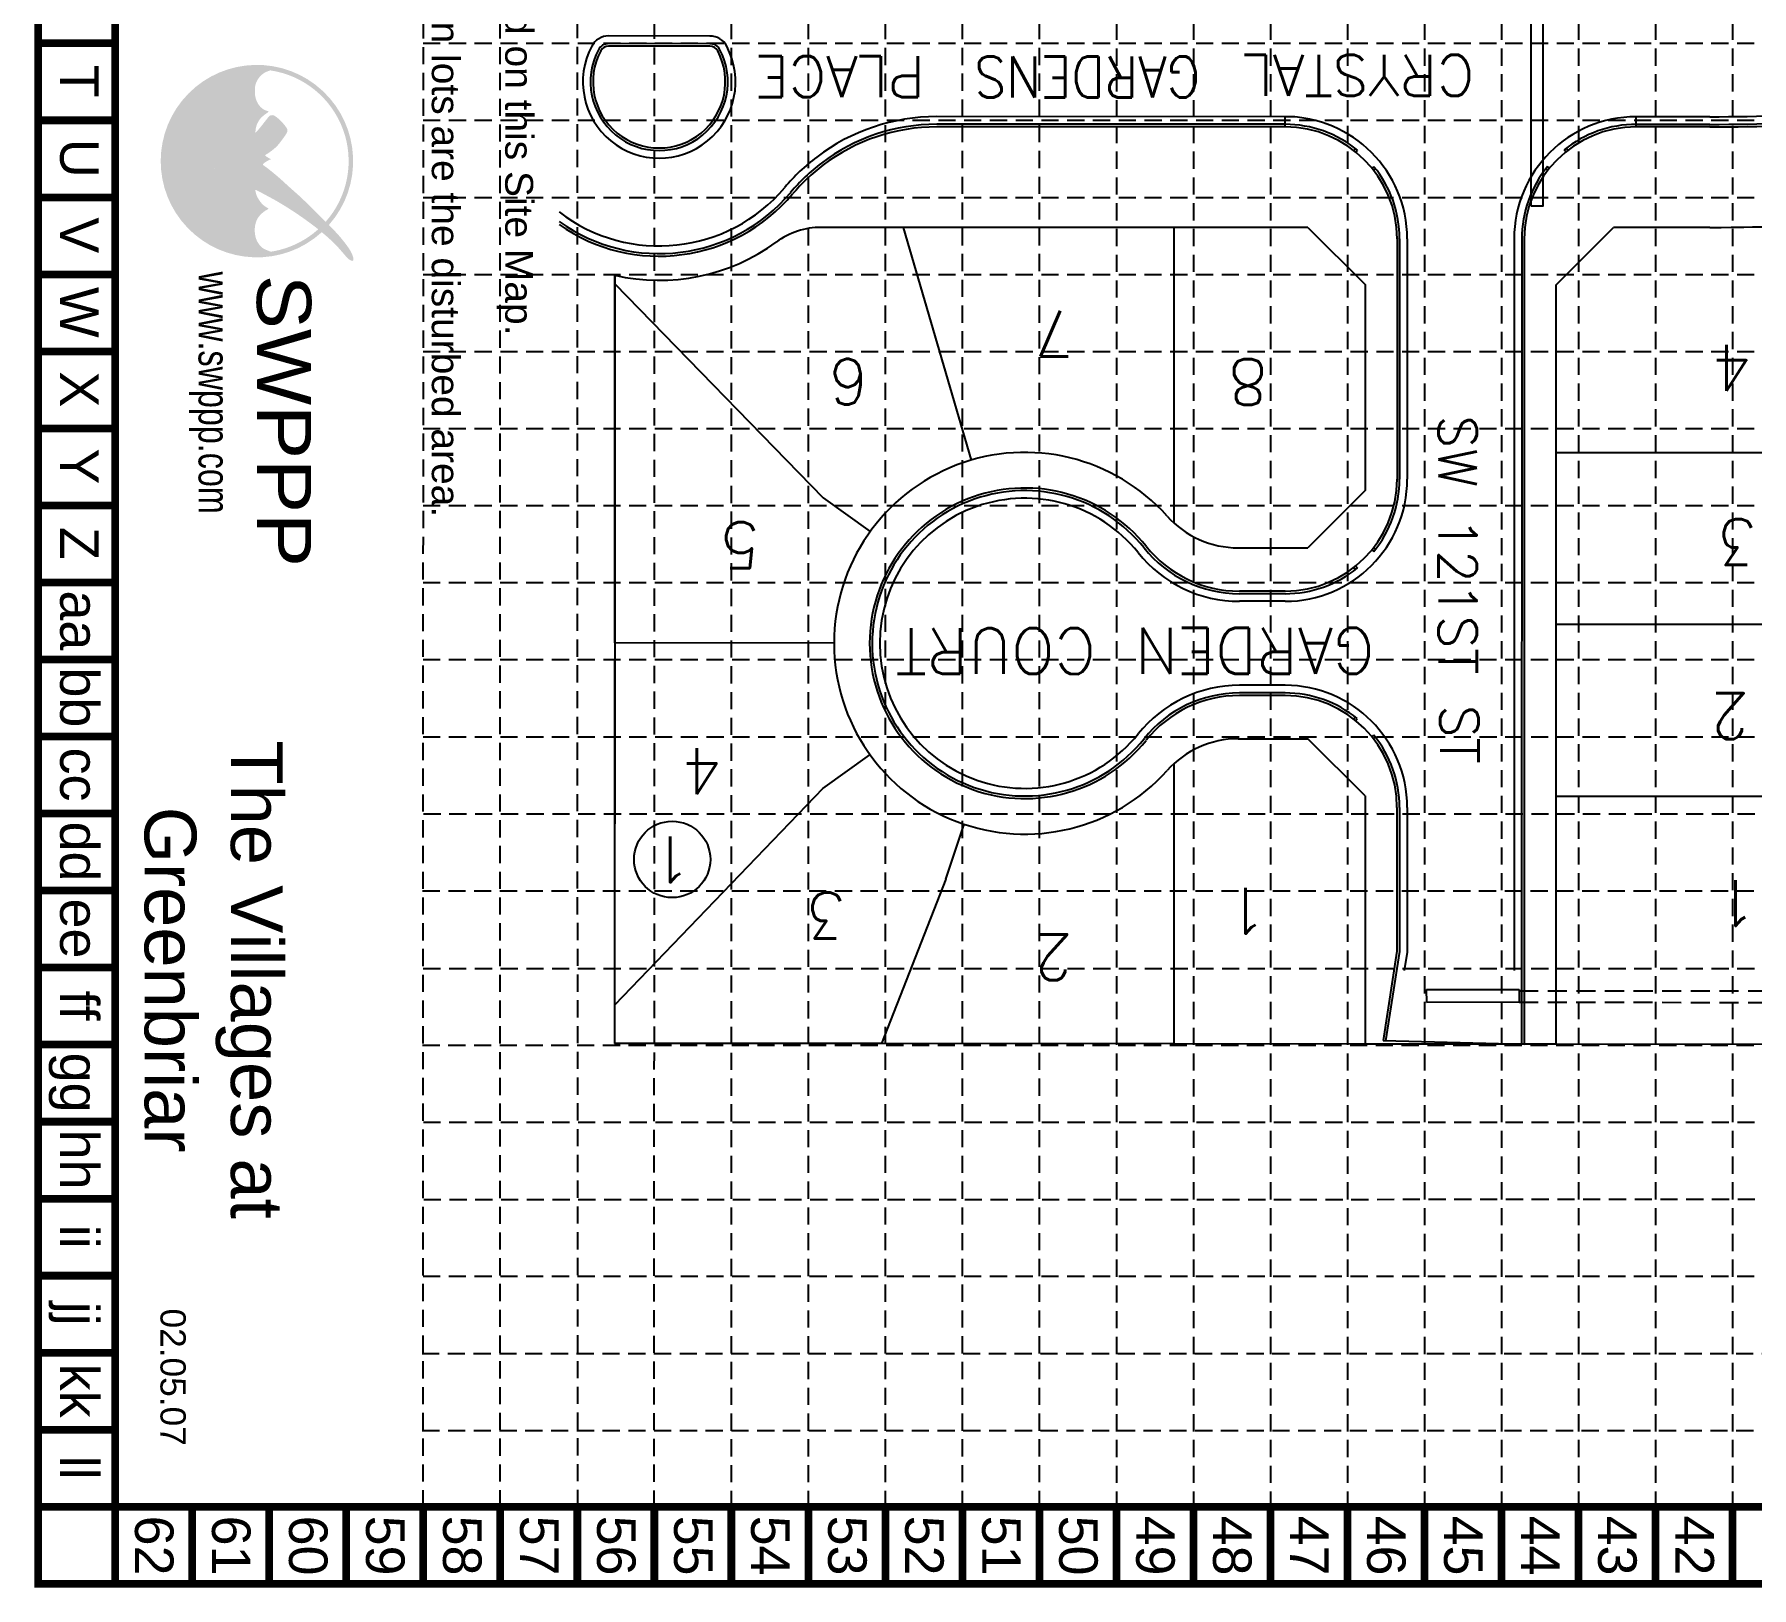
# Model space of a CAD drawing. Header units: inches. Extents: x 4007 to 5300, y 4116 to 4925.
# Drawn here: x 4006.7 to 4456.6, y 4116.2 to 4523.2 of the extents above; entities that cross this region are included whole.
import ezdxf
from ezdxf.enums import TextEntityAlignment as Align

# ---------------------------------------------------------------- set-up
doc = ezdxf.new("R2010")
doc.units = ezdxf.units.IN
doc.header["$LTSCALE"] = 40
doc.header["$MEASUREMENT"] = 0
doc.linetypes.add('HIDDEN', pattern=[0.375, 0.25, -0.125])
doc.linetypes.add('HIDDEN2', pattern=[0.1875, 0.125, -0.0625])
for name, color, linetype in [('$-BNDY', 6, 'Continuous'), ('$-LOTS', 4, 'Continuous'), ('BASE', 7, 'Continuous'), ('DEGPSW-W', 170, 'Continuous'), ('DEGPSW-XSD', 210, 'Continuous'), ('DGPSW-D', 2, 'Continuous'), ('DGPSW-PAVING', 2, 'Continuous'), ('DGPSW-XCONC', 45, 'Continuous'), ('F-BLK_NO', 7, 'Continuous'), ('F-LOT_NO', 7, 'Continuous'), ('F-STNAME', 6, 'Continuous'), ('GRID', 254, 'HIDDEN'), ('LOGO', 7, 'Continuous')]:
    doc.layers.add(name, color=color, linetype=linetype)
doc.styles.add("L200'", font='ARIAL.TTF', dxfattribs={"height": 0.001969})
doc.styles.add('LOGO1', font='Rockeb.TTF', dxfattribs={"height": 25})
doc.styles.add('ROMANS', font='romans.shx')
doc.styles.get("Standard").update_dxf_attribs({"font": 'ARIAL.TTF'})

# ---------------------------------------------------------------- blocks, each defined once
blk = doc.blocks.new('new logo')
at = {"layer": 'LOGO'}
h = blk.add_hatch(color=170, dxfattribs=at)
h.paths.add_polyline_path([(67.43, 44.06), (66.82, 44.7), (66.35, 45.25), (65.96, 45.76), (65.54, 46.4), (65.09, 47.19), (64.7, 47.94), (64.44, 48.47), (64.18, 49.02), (63.92, 49.58), (63.67, 50.15), (63.31, 50.99), (62.9, 52), (62.6, 52.78), (62.42, 53.27), (62.25, 53.75), (62.07, 54.23), (61.88, 54.72), (61.69, 55.22), (61.48, 55.74), (61.26, 56.27), (61.03, 56.81), (60.78, 57.37), (60.52, 57.93), (60.25, 58.5), (59.96, 59.07), (59.66, 59.64), (59.34, 60.2), (59.02, 60.77), (58.68, 61.32), (58.34, 61.87), (57.99, 62.4), (57.64, 62.91), (57.29, 63.4), (56.95, 63.87), (56.61, 64.32), (56.27, 64.74), (55.93, 65.14), (55.58, 65.53), (55.23, 65.91), (54.91, 66.23), (53.98, 66.22), (52.92, 66.33), (52.05, 66.5), (51.45, 66.64), (50.85, 66.81), (50.26, 67.01), (49.41, 67.35), (48.33, 67.91), (47.34, 68.56), (46.46, 69.26), (45.69, 70.02), (45.01, 70.79), (44.44, 71.52), (43.98, 72.16), (43.6, 72.69), (43.42, 72.95), (43.25, 73.18), (43.1, 73.38), (42.96, 73.53), (42.85, 73.65), (42.75, 73.73), (42.66, 73.76), (42.59, 73.76), (42.53, 73.71), (42.48, 73.63), (42.43, 73.52), (42.38, 73.38), (42.33, 73.22), (42.19, 72.76), (41.96, 72.1), (41.67, 71.46), (41.36, 70.91), (40.98, 70.34), (40.53, 69.77), (40.01, 69.21), (39.42, 68.67), (38.77, 68.17), (38.06, 67.7), (37.31, 67.27), (36.53, 66.9), (35.73, 66.59), (34.88, 66.34), (33.96, 66.14), (32.97, 65.99), (31.89, 65.9), (30.76, 65.86), (29.65, 65.89), (28.59, 65.97), (27.62, 66.13), (26.71, 66.36), (25.83, 66.67), (24.95, 67.08), (24.08, 67.58), (23.21, 68.18), (22.36, 68.88), (21.76, 69.47), (21.37, 69.89), (20.98, 70.36), (20.61, 70.88), (20.24, 71.46), (19.89, 72.13), (19.54, 72.89), (19.19, 73.77), (18.85, 74.77, -0.595729), (106.28, 106.77), (106.97, 107.48), (107.53, 108.05), (108.12, 108.64, 37.93689), (112.29, 104.53), (112.05, 104.24), (111.57, 103.66), (111.09, 103.06), (110.61, 102.47, -0.146449), (123.57, 75.01), (123.33, 74.47), (123.13, 73.97), (122.94, 73.5), (122.77, 73.07), (122.51, 72.4), (122.22, 71.72), (121.9, 71.1), (121.52, 70.53), (121.11, 70), (120.66, 69.51), (120.15, 69.03), (119.62, 68.57), (119.04, 68.14), (118.44, 67.73), (117.81, 67.36), (117.15, 67.03), (116.47, 66.74), (115.76, 66.49), (115.03, 66.28), (114.28, 66.11), (113.5, 65.97), (112.72, 65.88), (111.92, 65.82), (111.11, 65.8), (110.29, 65.82), (109.44, 65.89), (108.56, 66.01), (107.66, 66.19), (106.75, 66.43), (105.88, 66.73), (105.05, 67.1), (104.26, 67.53), (103.5, 68.04), (102.78, 68.61), (102.07, 69.26), (101.4, 69.96), (100.78, 70.68), (100.24, 71.38), (99.83, 72.02), (99.55, 72.52), (99.4, 72.79), (99.26, 73.03), (99.13, 73.24), (99.02, 73.4), (98.92, 73.52), (98.82, 73.58), (98.72, 73.6), (98.63, 73.58), (98.54, 73.51), (98.45, 73.42), (98.36, 73.3), (98.26, 73.16), (98.17, 73), (98.06, 72.83), (97.8, 72.39), (97.42, 71.81), (96.93, 71.14), (96.41, 70.55), (95.93, 70.06), (95.41, 69.58), (94.84, 69.11), (94.21, 68.65), (93.52, 68.19), (92.75, 67.74), (91.9, 67.28), (90.95, 66.85), (90.08, 66.57), (89.39, 66.39), (88.62, 66.22), (87.78, 66.08), (87.59, 65.61), (87.38, 65.07), (87.13, 64.45), (86.86, 63.76), (86.57, 63), (86.26, 62.19), (85.94, 61.33), (85.6, 60.44), (85.25, 59.53), (84.91, 58.59), (84.56, 57.66), (84.21, 56.72), (83.87, 55.8), (83.53, 54.89), (83.21, 54.02), (82.9, 53.18), (82.61, 52.38), (82.34, 51.64), (82.09, 50.96), (81.86, 50.33), (81.65, 49.76), (81.33, 48.95), (80.94, 48.06), (80.54, 47.29), (80.1, 46.58), (79.62, 45.94), (79.13, 45.36), (78.61, 44.81), (78.1, 44.32), (77.57, 43.87), (77.04, 43.47), (76.48, 43.12), (75.9, 42.81), (75.31, 42.55), (74.58, 42.28), (73.74, 42.05), (72.97, 41.94), (72.25, 41.93), (71.55, 42.04), (70.87, 42.22), (70.06, 42.5), (69.36, 42.77), (68.67, 43.11), (68.04, 43.53)])
h.paths.add_polyline_path([(71.76, 72.04), (70.7, 73.9), (70.07, 75.23), (69.69, 74.29), (68.67, 72.59), (67.85, 71.67), (67.95, 71.51), (68.11, 71.24), (68.27, 70.99), (68.41, 70.76), (68.55, 70.55), (68.68, 70.37), (68.8, 70.21), (68.92, 70.07), (69.04, 69.95), (69.15, 69.84), (69.26, 69.75), (69.37, 69.67), (69.48, 69.59), (69.59, 69.52), (69.7, 69.46), (69.82, 69.41), (69.94, 69.36), (70.05, 69.32), (70.17, 69.28), (70.29, 69.25), (70.41, 69.22), (70.53, 69.2), (70.64, 69.18), (70.76, 69.17), (70.88, 69.16), (71, 69.15), (71.11, 69.15), (71.22, 69.16), (71.33, 69.17), (71.44, 69.19), (71.54, 69.21), (71.64, 69.24), (71.74, 69.27), (71.84, 69.31), (71.94, 69.35), (72.04, 69.4), (72.14, 69.45), (72.24, 69.51), (72.35, 69.58), (72.45, 69.65), (72.56, 69.72), (72.67, 69.81), (72.78, 69.9), (72.89, 70), (73, 70.1), (73.11, 70.21), (73.22, 70.34), (73.3, 70.42), (72.52, 71.08)], flags=17)
blk.add_hatch(color=240, dxfattribs=at).paths.add_polyline_path([(117.73, 117.3), (118.86, 118.16), (119.82, 118.88), (120.63, 119.47), (121.31, 119.95), (121.89, 120.34), (122.37, 120.64), (122.78, 120.89), (123.13, 121.1), (123.45, 121.27), (123.73, 121.42), (123.99, 121.55), (124.22, 121.67), (124.44, 121.77), (124.65, 121.85), (124.84, 121.93), (125.03, 122.01), (125.21, 122.09), (125.4, 122.16), (125.58, 122.23), (125.76, 122.3), (125.93, 122.37), (126.1, 122.44), (126.26, 122.49), (126.41, 122.55), (126.56, 122.6), (126.69, 122.64), (126.82, 122.67), (126.95, 122.71), (127.06, 122.73), (127.18, 122.76), (127.29, 122.78), (127.39, 122.79), (127.5, 122.8), (127.6, 122.81), (127.7, 122.82), (127.79, 122.82), (127.89, 122.82), (127.98, 122.82), (128.06, 122.81), (128.14, 122.8), (128.22, 122.79), (128.29, 122.78), (128.35, 122.76), (128.42, 122.74), (128.47, 122.72), (128.52, 122.7), (128.57, 122.67), (128.62, 122.64), (128.65, 122.61), (128.69, 122.57), (128.72, 122.53), (128.75, 122.49), (128.77, 122.44), (128.79, 122.39), (128.81, 122.34), (128.82, 122.28), (128.83, 122.21), (128.84, 122.14), (128.84, 122.07), (128.84, 122), (128.83, 121.92), (128.82, 121.84), (128.81, 121.76), (128.79, 121.68), (128.77, 121.6), (128.74, 121.52), (128.7, 121.44), (128.66, 121.35), (128.61, 121.26), (128.56, 121.16), (128.5, 121.06), (128.43, 120.95), (128.35, 120.83), (128.27, 120.7), (128.18, 120.57), (128.08, 120.42), (127.96, 120.27), (127.85, 120.12), (127.71, 119.96), (127.57, 119.79), (127.42, 119.62), (127.25, 119.44), (127.06, 119.24), (126.84, 119.03), (126.58, 118.79), (126.28, 118.52), (125.94, 118.21), (125.54, 117.86), (125.08, 117.47), (124.58, 117.04), (124.04, 116.57), (123.48, 116.08), (122.89, 115.57), (122.3, 115.05), (121.71, 114.53), (121.13, 114.01), (120.58, 113.5), (120.04, 112.99), (119.52, 112.49), (119.01, 111.99), (118.51, 111.49), (118.02, 110.99), (117.53, 110.47), (117.03, 109.94), (116.53, 109.4), (116.03, 108.85), (115.52, 108.29), (115.02, 107.71), (114.51, 107.14), (114.01, 106.56), (113.51, 105.98), (113.02, 105.4), (112.54, 104.82), (112.05, 104.24), (111.57, 103.66), (111.09, 103.06), (110.59, 102.44), (110.09, 101.8), (109.56, 101.13), (109.02, 100.43), (108.45, 99.68), (107.87, 98.9), (107.27, 98.1), (106.66, 97.27), (106.04, 96.43), (105.43, 95.59), (104.82, 94.74), (104.23, 93.91), (103.65, 93.08), (103.08, 92.27), (102.52, 91.46), (101.97, 90.65), (101.42, 89.84), (100.87, 89.01), (100.32, 88.18), (99.77, 87.33), (99.2, 86.45), (98.63, 85.56), (98.06, 84.66), (97.5, 83.76), (96.94, 82.87), (96.4, 81.99), (95.88, 81.13), (95.38, 80.29), (94.91, 79.49), (94.46, 78.72), (94.03, 77.96), (93.61, 77.23), (93.21, 76.5), (92.81, 75.77), (92.41, 75.04), (92.01, 74.29), (91.6, 73.54), (91.18, 72.77), (90.78, 72.02), (90.38, 71.27), (90, 70.56), (89.64, 69.88), (89.31, 69.25), (89.01, 68.69), (88.75, 68.19), (88.53, 67.74), (88.33, 67.32), (88.15, 66.92), (87.97, 66.52), (87.78, 66.08), (87.59, 65.61), (87.38, 65.07), (87.13, 64.45), (86.86, 63.76), (86.57, 63), (86.26, 62.19), (85.94, 61.33), (85.6, 60.44), (85.25, 59.53), (84.91, 58.59), (84.56, 57.66), (84.21, 56.72), (83.87, 55.8), (83.53, 54.89), (83.21, 54.02), (82.9, 53.18), (82.61, 52.38), (82.34, 51.64), (82.09, 50.96), (81.86, 50.33), (81.65, 49.76), (81.44, 49.23), (81.24, 48.75), (81.04, 48.29), (80.84, 47.87), (80.64, 47.48), (80.43, 47.11), (80.2, 46.75), (79.97, 46.41), (79.73, 46.09), (79.49, 45.78), (79.24, 45.49), (78.99, 45.21), (78.74, 44.95), (78.48, 44.69), (78.23, 44.45), (77.97, 44.21), (77.71, 43.99), (77.44, 43.78), (77.17, 43.58), (76.9, 43.39), (76.62, 43.21), (76.33, 43.04), (76.04, 42.89), (75.75, 42.75), (75.45, 42.62), (75.16, 42.5), (74.87, 42.39), (74.58, 42.29), (74.3, 42.2), (74.02, 42.13), (73.75, 42.07), (73.49, 42.02), (73.23, 41.98), (72.98, 41.95), (72.73, 41.94), (72.49, 41.93), (72.24, 41.94), (72.01, 41.97), (71.77, 42), (71.53, 42.05), (71.3, 42.11), (71.06, 42.17), (70.83, 42.24), (70.59, 42.32), (70.35, 42.4), (70.12, 42.48), (69.88, 42.57), (69.64, 42.66), (69.4, 42.76), (69.16, 42.87), (68.93, 42.98), (68.69, 43.11), (68.47, 43.25), (68.25, 43.39), (68.04, 43.55), (67.83, 43.72), (67.62, 43.9), (67.42, 44.09), (67.22, 44.28), (67.03, 44.49), (66.83, 44.69), (66.64, 44.9), (66.45, 45.13), (66.26, 45.36), (66.06, 45.62), (65.86, 45.91), (65.65, 46.23), (65.43, 46.59), (65.2, 47), (64.96, 47.45), (64.7, 47.94), (64.44, 48.47), (64.18, 49.02), (63.92, 49.58), (63.67, 50.15), (63.43, 50.71), (63.2, 51.26), (62.99, 51.78), (62.79, 52.29), (62.6, 52.78), (62.42, 53.27), (62.25, 53.75), (62.07, 54.23), (61.88, 54.72), (61.69, 55.22), (61.48, 55.74), (61.26, 56.27), (61.03, 56.81), (60.78, 57.37), (60.52, 57.93), (60.25, 58.5), (59.96, 59.07), (59.66, 59.64), (59.34, 60.2), (59.02, 60.77), (58.68, 61.32), (58.34, 61.87), (57.99, 62.4), (57.64, 62.91), (57.29, 63.4), (56.95, 63.87), (56.61, 64.32), (56.27, 64.74), (55.93, 65.14), (55.58, 65.53), (55.23, 65.91), (54.86, 66.28), (54.49, 66.65), (54.09, 67.01), (53.68, 67.39), (53.25, 67.76), (52.81, 68.14), (52.35, 68.52), (51.89, 68.9), (51.42, 69.28), (50.95, 69.66), (50.48, 70.04), (50.01, 70.41), (49.54, 70.78), (49.09, 71.13), (48.65, 71.47), (48.24, 71.8), (47.84, 72.11), (47.47, 72.4), (47.14, 72.66), (46.83, 72.9), (46.56, 73.11), (46.32, 73.3), (46.11, 73.47), (45.92, 73.63), (45.75, 73.78), (45.6, 73.92), (45.46, 74.05), (45.34, 74.18), (45.23, 74.31), (45.13, 74.44), (45.04, 74.56), (44.96, 74.69), (44.9, 74.82), (44.84, 74.96), (44.8, 75.1), (44.76, 75.24), (44.73, 75.39), (44.72, 75.54), (44.71, 75.69), (44.7, 75.84), (44.71, 75.99), (44.72, 76.15), (44.75, 76.3), (44.78, 76.45), (44.81, 76.6), (44.86, 76.75), (44.92, 76.9), (44.99, 77.06), (45.07, 77.23), (45.17, 77.4), (45.29, 77.59), (45.42, 77.8), (45.57, 78.01), (45.73, 78.24), (45.91, 78.48), (46.11, 78.73), (46.32, 78.99), (46.55, 79.26), (46.8, 79.54), (47.06, 79.83), (47.33, 80.13), (47.62, 80.43), (47.91, 80.73), (48.21, 81.04), (48.52, 81.34), (48.84, 81.64), (49.16, 81.93), (49.48, 82.21), (49.79, 82.48), (50.1, 82.74), (50.41, 82.98), (50.7, 83.21), (50.98, 83.42), (51.24, 83.62), (51.49, 83.79), (51.7, 83.95), (51.9, 84.08), (52.08, 84.19), (52.25, 84.29), (52.4, 84.38), (52.55, 84.45), (52.68, 84.51), (52.82, 84.56), (52.95, 84.61), (53.08, 84.64), (53.21, 84.67), (53.34, 84.69), (53.47, 84.7), (53.6, 84.7), (53.72, 84.69), (53.85, 84.68), (53.97, 84.65), (54.1, 84.62), (54.22, 84.58), (54.35, 84.54), (54.48, 84.48), (54.61, 84.43), (54.74, 84.36), (54.88, 84.3), (55.02, 84.23), (55.17, 84.15), (55.34, 84.06), (55.51, 83.97), (55.7, 83.86), (55.91, 83.73), (56.14, 83.59), (56.4, 83.42), (56.68, 83.23), (56.99, 83.01), (57.32, 82.78), (57.67, 82.53), (58.03, 82.27), (58.4, 81.99), (58.79, 81.71), (59.18, 81.42), (59.57, 81.13), (59.97, 80.83), (60.37, 80.53), (60.76, 80.22), (61.15, 79.91), (61.54, 79.59), (61.91, 79.27), (62.28, 78.93), (62.64, 78.6), (62.98, 78.25), (63.32, 77.9), (63.65, 77.54), (63.97, 77.17), (64.29, 76.79), (64.6, 76.4), (64.91, 76.01), (65.22, 75.6), (65.52, 75.19), (65.82, 74.78), (66.11, 74.37), (66.39, 73.96), (66.66, 73.57), (66.91, 73.18), (67.15, 72.81), (67.37, 72.45), (67.58, 72.12), (67.77, 71.8), (67.95, 71.51), (68.11, 71.24), (68.27, 70.99), (68.41, 70.76), (68.55, 70.55), (68.68, 70.37), (68.8, 70.21), (68.92, 70.07), (69.04, 69.95), (69.15, 69.84), (69.26, 69.75), (69.37, 69.67), (69.48, 69.59), (69.59, 69.52), (69.7, 69.46), (69.82, 69.41), (69.94, 69.36), (70.05, 69.32), (70.17, 69.28), (70.29, 69.25), (70.41, 69.22), (70.53, 69.2), (70.64, 69.18), (70.76, 69.17), (70.88, 69.16), (71, 69.15), (71.11, 69.15), (71.22, 69.16), (71.33, 69.17), (71.44, 69.19), (71.54, 69.21), (71.64, 69.24), (71.74, 69.27), (71.84, 69.31), (71.94, 69.35), (72.04, 69.4), (72.14, 69.45), (72.24, 69.51), (72.35, 69.58), (72.45, 69.65), (72.56, 69.72), (72.67, 69.81), (72.78, 69.9), (72.89, 70), (73, 70.1), (73.11, 70.21), (73.22, 70.34), (73.34, 70.47), (73.46, 70.61), (73.58, 70.77), (73.72, 70.94), (73.85, 71.12), (74, 71.32), (74.15, 71.53), (74.32, 71.77), (74.5, 72.01), (74.68, 72.27), (74.88, 72.55), (75.09, 72.84), (75.32, 73.15), (75.56, 73.46), (75.82, 73.79), (76.09, 74.14), (76.37, 74.49), (76.67, 74.87), (76.99, 75.25), (77.32, 75.65), (77.66, 76.07), (78.02, 76.5), (78.39, 76.95), (78.77, 77.42), (79.18, 77.91), (79.6, 78.4), (80.03, 78.92), (80.49, 79.45), (80.96, 80), (81.46, 80.56), (81.97, 81.13), (82.5, 81.72), (83.04, 82.31), (83.59, 82.91), (84.14, 83.51), (84.68, 84.1), (85.22, 84.68), (85.74, 85.25), (86.24, 85.81), (86.73, 86.35), (87.2, 86.89), (87.67, 87.41), (88.13, 87.94), (88.59, 88.46), (89.06, 88.98), (89.53, 89.52), (90.01, 90.05), (90.5, 90.6), (91, 91.16), (91.52, 91.73), (92.06, 92.31), (92.61, 92.9), (93.18, 93.5), (93.77, 94.12), (94.38, 94.75), (95.01, 95.39), (95.64, 96.03), (96.28, 96.68), (96.92, 97.32), (97.56, 97.96), (98.19, 98.58), (98.8, 99.19), (99.39, 99.77), (99.96, 100.34), (100.52, 100.9), (101.07, 101.45), (101.61, 101.98), (102.14, 102.52), (102.66, 103.05), (103.19, 103.59), (103.72, 104.13), (104.25, 104.67), (104.78, 105.23), (105.32, 105.78), (105.86, 106.34), (106.41, 106.91), (106.97, 107.48), (107.53, 108.05), (108.11, 108.62), (108.69, 109.2), (109.27, 109.77), (109.86, 110.34), (110.45, 110.91), (111.04, 111.47), (111.62, 112.02), (112.2, 112.56), (112.77, 113.1), (113.35, 113.62), (113.95, 114.16), (114.58, 114.71), (115.26, 115.3), (116.01, 115.91), (116.82, 116.58)])
at = {"layer": 'LOGO', "style": 'LOGO1'}
for s, height, width, p in [('SWPPP', 31.324, 1.115, (136.96, 67.05)), ('www.swppp.com', 18.1118, 0.77, (135.01, 33.35))]:
    blk.add_text(s, height=height, dxfattribs=dict(at, width=width)).set_placement(p)

msp = doc.modelspace()

# ---------------------------------------------------------------- linework, layer by layer
at = {"layer": '$-BNDY', "color": 253}
msp.add_line((4158.71, 4460.04), (4158.69, 4258.8), dxfattribs=at)
for centre, radius, start, end in [((4212.84, 4452.59), 20, 89.995, 126.1612), ((4170.36, 4510.72), 52, 257.0555, 306.1612), ((4170.36, 4510.72), 52, 257.0555, 306.1612)]:
    msp.add_arc(centre, radius, start, end, dxfattribs=at)
at = {"layer": '$-BNDY', "color": 7}
msp.add_arc((4445.69, 5012.57), 540, 269.995, 275.0024, dxfattribs=at)
at = {"layer": '$-LOTS', "color": 253}
for p, q in [((4234.3, 4472.59), (4212.84, 4472.59)), ((4305.3, 4472.58), (4234.3, 4472.59)), ((4234.3, 4472.59), (4252.12, 4411.62)), ((4305.24, 4395.14), (4305.3, 4472.58)), ((4340.33, 4472.58), (4305.3, 4472.58)), ((4340.33, 4472.58), (4355.33, 4457.58)), ((4158.71, 4457.81), (4158.71, 4460.04)), ((4158.7, 4363.72), (4158.71, 4457.81)), ((4158.71, 4457.81), (4213.32, 4401.74)), ((4355.33, 4457.58), (4355.33, 4403.63)), ((4213.32, 4401.74), (4225.61, 4392.88)), ((4355.33, 4403.63), (4340.32, 4388.63)), ((4322.06, 4388.63), (4340.32, 4388.63)), ((4158.7, 4363.72), (4158.69, 4268.86)), ((4216.16, 4363.67), (4158.7, 4363.72)), ((4322.06, 4338.63), (4340.32, 4338.63)), ((4355.32, 4323.63), (4340.32, 4338.63)), ((4213.26, 4325.61), (4225.56, 4334.45)), ((4305.22, 4332.11), (4305.16, 4258.69)), ((4213.26, 4325.61), (4158.69, 4268.86)), ((4355.32, 4323.63), (4355.31, 4258.65)), ((4245.45, 4301.87), (4250.27, 4316.23)), ((4245.45, 4301.87), (4228.6, 4258.75)), ((4158.69, 4268.86), (4158.69, 4258.8)), ((4158.69, 4261.15), (4158.69, 4258.8)), ((4228.6, 4258.75), (4158.69, 4258.8)), ((4305.16, 4258.69), (4228.6, 4258.75)), ((4355.31, 4258.65), (4305.16, 4258.69)), ((4405.31, 4258.61), (4355.31, 4258.65))]:
    msp.add_line(p, q, dxfattribs=at)
at = {"layer": '$-LOTS', "color": 7}
for p, q in [((4405.33, 4457.57), (4420.33, 4472.57)), ((4445.64, 4472.57), (4420.33, 4472.57)), ((4405.33, 4413.6), (4405.33, 4457.57)), ((4405.32, 4368.6), (4405.33, 4413.6)), ((4405.33, 4413.6), (4490.33, 4413.6)), ((4405.32, 4368.6), (4490.32, 4368.6)), ((4405.32, 4323.6), (4405.32, 4368.6)), ((4405.31, 4258.61), (4405.32, 4323.6)), ((4405.32, 4323.6), (4490.32, 4323.6)), ((4490.31, 4258.54), (4405.31, 4258.61))]:
    msp.add_line(p, q, dxfattribs=at)
at = {"layer": '$-LOTS', "color": 253}
for centre, radius, start, end in [((4212.84, 4452.59), 20, 89.995, 126.1612), ((4212.84, 4452.59), 20, 89.995, 126.1612), ((4170.36, 4510.72), 52, 257.0555, 306.1612), ((4266.16, 4363.63), 50, 41.8053, 318.1847), ((4322.07, 4413.63), 25, 221.8053, 269.995), ((4322.06, 4313.63), 25, 89.995, 138.1847)]:
    msp.add_arc(centre, radius, start, end, dxfattribs=at)
at = {"layer": '$-LOTS', "color": 7}
msp.add_arc((4445.69, 5012.57), 540, 269.995, 274.7422, dxfattribs=at)
at = {"layer": 'BASE', "const_width": 2.02}
for points in [[(4007.67, 4117.26), (5299.02, 4117.26), (5299.02, 4924.35), (4007.67, 4924.35)], [(4027.84, 4137.43), (5278.85, 4137.43), (5278.85, 4904.18), (4027.84, 4904.18)]]:
    msp.add_lwpolyline(points, close=True, dxfattribs=at)
for points in [[(4027.84, 4520.81), (4007.67, 4520.81)], [(4027.84, 4500.63), (4007.67, 4500.63)], [(4027.84, 4480.45), (4007.67, 4480.45)], [(4027.84, 4460.27), (4007.67, 4460.27)], [(4027.84, 4440.1), (4007.67, 4440.1)], [(4027.84, 4419.92), (4007.67, 4419.92)], [(4027.84, 4399.74), (4007.67, 4399.74)], [(4027.84, 4379.56), (4007.67, 4379.56)], [(4027.84, 4359.39), (4007.67, 4359.39)], [(4027.84, 4339.21), (4007.67, 4339.21)], [(4027.84, 4319.03), (4007.67, 4319.03)], [(4027.84, 4298.85), (4007.67, 4298.85)], [(4027.84, 4278.68), (4007.67, 4278.68)], [(4027.84, 4258.5), (4007.67, 4258.5)], [(4027.84, 4238.32), (4007.67, 4238.32)], [(4027.84, 4218.14), (4007.67, 4218.14)], [(4027.84, 4197.97), (4007.67, 4197.97)], [(4027.84, 4177.79), (4007.67, 4177.79)], [(4027.84, 4157.61), (4007.67, 4157.61)], [(4027.84, 4137.43), (4007.67, 4137.43)], [(4027.84, 4117.26), (4027.84, 4137.43)], [(4048.02, 4117.26), (4048.02, 4137.43)], [(4068.2, 4117.26), (4068.2, 4137.43)], [(4088.38, 4117.26), (4088.38, 4137.43)], [(4108.55, 4117.26), (4108.55, 4137.43)], [(4128.73, 4117.26), (4128.73, 4137.43)], [(4148.91, 4117.26), (4148.91, 4137.43)], [(4169.09, 4117.26), (4169.09, 4137.43)], [(4189.26, 4117.26), (4189.26, 4137.43)], [(4209.44, 4117.26), (4209.44, 4137.43)], [(4229.62, 4117.26), (4229.62, 4137.43)], [(4249.8, 4117.26), (4249.8, 4137.43)], [(4269.97, 4117.26), (4269.97, 4137.43)], [(4290.15, 4117.26), (4290.15, 4137.43)], [(4310.33, 4117.26), (4310.33, 4137.43)], [(4330.51, 4117.26), (4330.51, 4137.43)], [(4350.68, 4117.26), (4350.68, 4137.43)], [(4370.86, 4117.26), (4370.86, 4137.43)], [(4391.04, 4117.26), (4391.04, 4137.43)], [(4411.22, 4117.26), (4411.22, 4137.43)], [(4431.39, 4117.26), (4431.39, 4137.43)], [(4451.57, 4117.26), (4451.57, 4137.43)]]:
    msp.add_lwpolyline(points, dxfattribs=at)
at = {"layer": 'DEGPSW-W', "color": 160}
msp.add_lwpolyline([(4398.83, 4478.15), (4398.84, 4527.45), (4401.84, 4527.45), (4401.83, 4478.15)], close=True, dxfattribs=at)
at = {"layer": 'DEGPSW-XSD', "color": 5}
for p, q in [((4371.45, 4269.57), (4371.4, 4272.9)), ((4371.4, 4272.9), (4395.64, 4272.9)), ((4395.64, 4272.9), (4395.63, 4269.6)), ((4395.63, 4269.6), (4371.45, 4269.57))]:
    msp.add_line(p, q, dxfattribs=at)
at = {"layer": 'DGPSW-D', "color": 5, "linetype": 'HIDDEN2'}
for p, q in [((4395.63, 4269.61), (4764.34, 4269.32)), ((4395.64, 4272.61), (4764.34, 4272.32))]:
    msp.add_line(p, q, dxfattribs=at)
at = {"layer": 'DGPSW-PAVING', "color": 253}
for p, q in [((4334.33, 4498.91), (4334.33, 4501.58)), ((4352.35, 4492.72), (4352.76, 4493.25)), ((4352.88, 4492.3), (4353.3, 4492.82)), ((4357.11, 4488.06), (4357.63, 4488.48)), ((4357.53, 4487.54), (4358.05, 4487.94)), ((4363.66, 4469.58), (4363.66, 4406.63)), ((4364.33, 4469.58), (4364.33, 4406.63)), ((4366.33, 4469.57), (4366.33, 4406.62)), ((4357.08, 4388.11), (4357.6, 4387.69)), ((4357.5, 4388.64), (4358.02, 4388.23)), ((4352.31, 4383.45), (4352.72, 4382.93)), ((4352.84, 4383.87), (4353.26, 4383.35)), ((4334.32, 4377.29), (4322.37, 4377.3)), ((4334.32, 4376.63), (4322.37, 4376.63)), ((4334.32, 4374.63), (4322.37, 4374.63)), ((4334.32, 4352.63), (4322.36, 4352.63)), ((4334.32, 4350.63), (4322.36, 4350.63)), ((4334.32, 4349.96), (4322.36, 4349.96)), ((4352.31, 4343.8), (4352.72, 4344.32)), ((4352.83, 4343.38), (4353.25, 4343.9)), ((4357.07, 4339.14), (4357.59, 4339.56)), ((4357.49, 4338.61), (4358.02, 4339.02)), ((4363.65, 4320.63), (4363.65, 4282.95)), ((4364.32, 4320.63), (4364.31, 4282.9)), ((4366.32, 4320.62), (4366.31, 4282.74)), ((4363.65, 4282.95), (4359.99, 4259.56)), ((4364.31, 4282.9), (4360.65, 4259.45)), ((4366.31, 4282.74), (4365.56, 4277.9)), ((4359.99, 4259.56), (4396.98, 4258.61))]:
    msp.add_line(p, q, dxfattribs=at)
at = {"layer": 'DGPSW-PAVING', "color": 7}
for p, q in [((4426.33, 4498.91), (4426.33, 4501.57)), ((4407.86, 4492.35), (4407.43, 4492.87)), ((4408.38, 4492.77), (4407.97, 4493.3)), ((4403.18, 4487.59), (4402.66, 4487.99)), ((4403.6, 4488.11), (4403.08, 4488.53)), ((4394.33, 4469.57), (4394.31, 4277.9)), ((4396.33, 4469.57), (4396.31, 4258.63)), ((4397, 4469.57), (4396.98, 4258.61))]:
    msp.add_line(p, q, dxfattribs=at)
at = {"layer": 'DGPSW-PAVING', "color": 253}
for centre, radius, start, end in [((4334.33, 4469.58), 32, 359.995, 89.995), ((4334.33, 4469.58), 30, 50.7817, 89.995), ((4334.33, 4469.58), 29.33, 359.995, 89.995), ((4334.33, 4469.58), 30, 359.995, 39.0576), ((4334.33, 4406.63), 29.33, 269.995, 359.995), ((4334.33, 4406.63), 32, 269.995, 359.995), ((4334.33, 4406.63), 30, 320.8651, 359.995), ((4266.16, 4363.63), 40.67, 38.6772, 321.3128), ((4266.16, 4363.63), 40, 38.6772, 321.3128), ((4266.16, 4363.63), 38, 38.6772, 321.3128), ((4322.37, 4408.63), 34, 218.6772, 269.995), ((4322.37, 4408.63), 32, 218.6772, 269.995), ((4322.37, 4408.63), 31.33, 218.6772, 269.995), ((4334.33, 4406.63), 30, 269.995, 309.1249), ((4322.36, 4318.63), 34, 89.995, 141.3128), ((4322.36, 4318.63), 32, 89.995, 141.3128), ((4334.32, 4320.63), 32, 359.995, 89.995), ((4334.32, 4320.63), 30, 50.8651, 89.995), ((4322.36, 4318.63), 31.33, 89.995, 141.3128), ((4334.32, 4320.63), 29.33, 359.995, 89.995), ((4334.32, 4320.63), 30, 359.995, 39.1249)]:
    msp.add_arc(centre, radius, start, end, dxfattribs=at)
at = {"layer": 'DGPSW-PAVING', "color": 7}
for radius, start, end in [(32, 89.995, 179.995), (30, 89.995, 129.0415), (29.33, 89.995, 179.995), (30, 140.7977, 179.995)]:
    msp.add_arc((4426.33, 4469.57), radius, start, end, dxfattribs=at)
at = {"layer": 'DGPSW-XCONC', "color": 253}
for p, q in [((4336.85, 4501.58), (4243.08, 4501.59)), ((4334.33, 4499.58), (4243.08, 4499.59)), ((4334.33, 4498.91), (4243.08, 4498.92))]:
    msp.add_line(p, q, dxfattribs=at)
at = {"layer": 'DGPSW-XCONC', "color": 7}
for p, q in [((4445.64, 4501.57), (4426.33, 4501.57)), ((4445.64, 4499.57), (4426.33, 4499.57)), ((4445.64, 4498.9), (4426.33, 4498.91))]:
    msp.add_line(p, q, dxfattribs=at)
at = {"layer": 'DGPSW-XCONC', "color": 253}
for points in [[(4183.63, 4522.71), (4157.1, 4522.73, 0.278169), (4152.68, 4520.07, 1.658631), (4188.05, 4520.04, 0.278169)], [(4183.63, 4520.04), (4157.1, 4520.07, 0.278186), (4155.03, 4518.82, 1.658652), (4185.69, 4518.8, 0.278186)]]:
    msp.add_lwpolyline(points, format="xyb", close=True, dxfattribs=at)
msp.add_lwpolyline([(4183.63, 4520.71), (4157.1, 4520.73, 0.278179), (4154.44, 4519.13, 1.658646), (4186.28, 4519.11, 0.278179), (4183.63, 4520.71)], format="xyb", dxfattribs=at)
at = {"layer": 'DGPSW-XCONC', "color": 7}
for radius in [511, 513, 513.67]:
    msp.add_arc((4445.69, 5012.57), radius, 269.995, 278.7537, dxfattribs=at)
at = {"layer": 'DGPSW-XCONC', "color": 253}
for centre, radius, start, end in [((4243.07, 4449.59), 52, 89.995, 127.1825), ((4243.07, 4449.59), 50, 89.995, 127.1825), ((4243.07, 4449.59), 49.33, 89.995, 127.1825), ((4243.07, 4449.59), 52, 127.1825, 139.9467), ((4243.07, 4449.59), 50, 127.1825, 139.9467), ((4243.07, 4449.59), 49.33, 127.1825, 139.9467), ((4170.36, 4510.72), 43, 232.4801, 319.9467), ((4170.36, 4510.72), 45, 234.4109, 319.9467), ((4170.36, 4510.72), 45.67, 235.0072, 319.9467)]:
    msp.add_arc(centre, radius, start, end, dxfattribs=at)
at = {"layer": 'F-BLK_NO', "color": 253}
msp.add_circle((4173.76, 4307.01), 10, dxfattribs=at)
at = {"layer": 'GRID', "color": 253, "linetype": 'HIDDEN', "ltscale": 0.45}
for p, q in [((4108.56, 4904.55), (4108.44, 4138.22)), ((4128.67, 4904.55), (4128.61, 4138.19)), ((4148.8, 4904.62), (4148.94, 4138.27)), ((4169.04, 4904.47), (4168.99, 4138.27)), ((4189.2, 4904.37), (4189.2, 4137.63)), ((4209.37, 4904.37), (4209.37, 4137.63)), ((4229.55, 4904.37), (4229.55, 4137.63)), ((4249.73, 4904.37), (4249.73, 4137.63)), ((4269.91, 4904.37), (4269.91, 4137.63)), ((4290.15, 4904.18), (4290.15, 4137.43)), ((4310.33, 4904.18), (4310.33, 4137.43)), ((4330.51, 4904.18), (4330.51, 4137.43)), ((4350.68, 4904.18), (4350.68, 4137.43)), ((4370.86, 4904.18), (4370.86, 4137.43)), ((4391.04, 4904.18), (4391.04, 4137.43)), ((4411.22, 4904.18), (4411.22, 4137.43)), ((4431.39, 4904.18), (4431.39, 4137.43)), ((4451.57, 4904.18), (4451.57, 4137.43)), ((4108.5, 4520.81), (5278.85, 4520.81)), ((4108.5, 4500.63), (5278.85, 4500.63)), ((4108.49, 4480.45), (5278.85, 4480.45)), ((4108.49, 4460.27), (5278.85, 4460.27)), ((4108.49, 4440.1), (5278.85, 4440.1)), ((4108.48, 4419.92), (5278.85, 4419.92)), ((4108.48, 4399.74), (5278.85, 4399.74)), ((4108.48, 4379.56), (5278.85, 4379.56)), ((4108.48, 4359.39), (5278.85, 4359.39)), ((4108.52, 4339.11), (5278.85, 4339.21)), ((4108.62, 4318.96), (5278.85, 4319.03)), ((4108.38, 4298.79), (5278.85, 4298.85)), ((4108.56, 4278.43), (5279.3, 4278.59)), ((4108.35, 4258.36), (5279.3, 4258.41)), ((4108.6, 4238.17), (5279.3, 4238.23)), ((4108.67, 4217.95), (5279.3, 4218.05)), ((4108.49, 4197.82), (5279.3, 4197.88)), ((4108.23, 4177.59), (5279.3, 4177.7)), ((4108.28, 4157.4), (5279.3, 4157.52))]:
    msp.add_line(p, q, dxfattribs=at)

# ---------------------------------------------------------------- block references
at = {"xscale": 0.4535999999995965, "yscale": 0.4535999999995965, "zscale": 0.4535999999998808, "rotation": 270}
msp.add_blockref('new logo', (4034.55, 4522.26), dxfattribs=at)

# ---------------------------------------------------------------- texts
at = {"insert": (4071.71, 4275.53), "char_height": 0.4536, "width": 143.0905, "attachment_point": 2, "rotation": 270}
msp.add_mtext('{\\H29.9x;The Villages at Greenbriar}', dxfattribs=at)
at = {"layer": 'BASE', "color": 7, "style": "L200'"}
for s, p in [('Stabilization practices are expected to be used at all disturbed areas; DR Horton lots are the disturbed area.', (4110.79, 4882.99)), ('Location of concrete washout will be determined in the field and will be reflected on this Site Map.', (4130.02, 4882.98))]:
    msp.add_text(s, height=7.2998, rotation=270, dxfattribs=at).set_placement(p)
at = {"layer": 'BASE'}
for s, height, p in [('T', 10.09, (4018.46, 4510.87)), ('U', 10.09, (4018.46, 4490.69)), ('V', 10.09, (4018.46, 4470.51)), ('W', 10.09, (4018.46, 4450.34)), ('X', 10.09, (4018.46, 4430.16)), ('Y', 10.09, (4018.46, 4409.98)), ('Z', 10.09, (4018.46, 4389.8)), ('aa', 10.089, (4018.46, 4369.63)), ('bb', 10.089, (4018.46, 4349.45)), ('cc', 10.089, (4018.46, 4329.27)), ('dd', 10.089, (4018.46, 4309.09)), ('ee', 10.089, (4018.46, 4288.92)), ('ff', 10.089, (4018.46, 4268.74)), ('gg', 10.089, (4018.46, 4248.56)), ('hh', 10.089, (4018.46, 4228.38)), ('ii', 10.089, (4018.46, 4208.21)), ('jj', 10.089, (4018.46, 4188.03)), ('kk', 10.089, (4018.46, 4167.85)), ('ll', 10.089, (4018.46, 4147.67)), ('49', 10.089, (4300.37, 4127.27)), ('48', 10.089, (4320.5, 4127.28)), ('47', 10.089, (4340.68, 4127.28)), ('46', 10.089, (4360.85, 4127.28)), ('45', 10.089, (4381.03, 4127.28)), ('44', 10.089, (4401.21, 4127.28)), ('43', 10.089, (4421.39, 4127.28)), ('42', 10.089, (4441.65, 4127.3)), ('62', 10.089, (4038.06, 4127.27)), ('61', 10.089, (4058.24, 4127.27)), ('60', 10.089, (4078.42, 4127.27)), ('59', 10.089, (4098.6, 4127.27)), ('58', 10.089, (4118.77, 4127.27)), ('57', 10.089, (4138.95, 4127.27)), ('56', 10.089, (4159.13, 4127.27)), ('55', 10.089, (4179.31, 4127.27)), ('54', 10.089, (4199.48, 4127.27)), ('53', 10.089, (4219.66, 4127.27)), ('52', 10.089, (4239.84, 4127.27)), ('51', 10.089, (4260.02, 4127.27)), ('50', 10.089, (4280.19, 4127.27))]:
    msp.add_text(s, height=height, rotation=270, dxfattribs=at).set_placement(p, align=Align.MIDDLE_CENTER)
msp.add_text('02.05.07', height=6.615, rotation=270, dxfattribs=at).set_placement((4039.7, 4171.39), align=Align.CENTER)
at = {"layer": 'F-BLK_NO', "color": 253, "style": 'ROMANS'}
msp.add_text('1', height=12, rotation=180, dxfattribs=at).set_placement((4173.76, 4307.01), align=Align.MIDDLE)
at = {"layer": 'F-LOT_NO', "color": 253, "style": 'ROMANS'}
for s, p in [('7', (4273.87, 4444.76)), ('6', (4219.98, 4432.18)), ('8', (4324.59, 4432.07)), ('5', (4191.51, 4389.34)), ('4', (4181.75, 4330.15)), ('3', (4214.15, 4292.33)), ('1', (4324.51, 4293.56)), ('2', (4273.62, 4281.35))]:
    msp.add_text(s, height=12, rotation=180, dxfattribs=at).set_placement(p, align=Align.MIDDLE)
at = {"layer": 'F-LOT_NO', "color": 7, "style": 'ROMANS'}
for s, p in [('4', (4451.53, 4435.78)), ('3', (4452.85, 4390.16)), ('2', (4450.87, 4344.54)), ('1', (4452.85, 4295.61))]:
    msp.add_text(s, height=12, rotation=180, dxfattribs=at).set_placement(p, align=Align.MIDDLE)
at = {"layer": 'F-STNAME', "color": 253, "style": 'ROMANS'}
for s, height, p in [('PLACE', 10.8, (4217.77, 4512.07)), ('CRYSTAL', 10.8, (4353.55, 4512.41)), ('COURT', 12, (4258.5, 4361.59)), ('GARDEN', 12, (4326.35, 4361.65))]:
    msp.add_text(s, height=height, rotation=179.995, dxfattribs=at).set_placement(p, align=Align.MIDDLE)
at = {"layer": 'F-STNAME', "color": 253, "style": 'ROMANS', "width": 0.9}
msp.add_text('GARDENS', height=10.8, rotation=179.995, dxfattribs=at).set_placement((4282.53, 4511.99), align=Align.MIDDLE)
at = {"layer": 'F-STNAME', "color": 7, "style": 'ROMANS'}
for s, p in [('SW', (4379.55, 4413.91)), ('121ST', (4379.55, 4376.04)), ('ST', (4380, 4339.8))]:
    msp.add_text(s, height=10, rotation=270.005, dxfattribs=at).set_placement(p, align=Align.MIDDLE)

doc.saveas('drawing.dxf')
